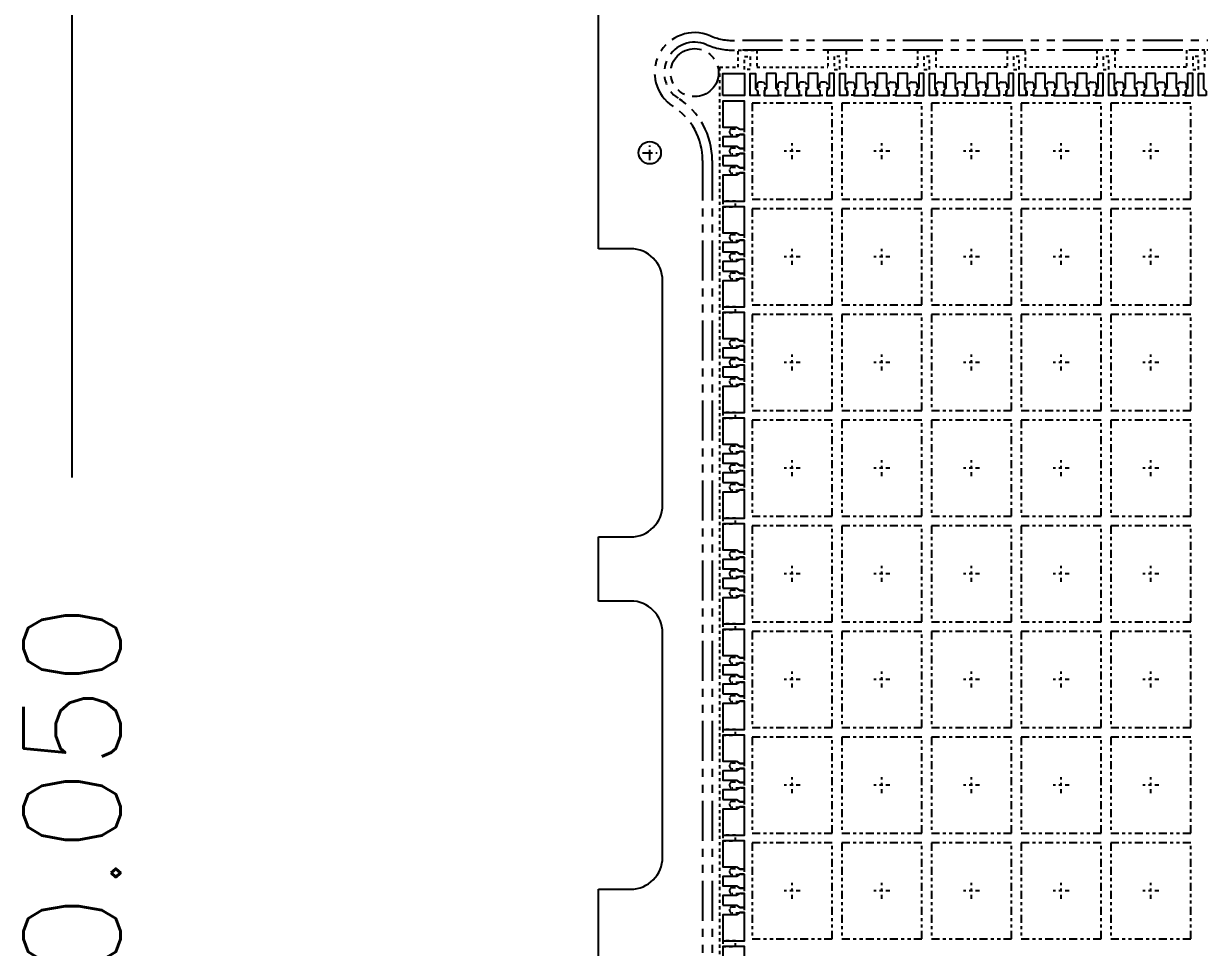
# Model space of a CAD drawing. Extents: x -335 to -11, y -372 to -1.
# Drawn here: x -313 to -276.27, y -103.14 to -74.29 of the extents above; entities that cross this region are included whole.
import ezdxf

# ---------------------------------------------------------------- set-up
doc = ezdxf.new("R2010")
doc.units = 0
doc.header["$MEASUREMENT"] = 0
for name, pattern in [('CENTER', [50.8, 31.75, -6.35, 6.35, -6.35]), ('CENTERX2', [4, 2.5, -0.5, 0.5, -0.5]), ('HIDDEN', [0.375, 0.25, -0.125]), ('PHANTOM', [2.5, 1.25, -0.25, 0.25, -0.25, 0.25, -0.25])]:
    doc.linetypes.add(name, pattern=pattern)
for name, color, linetype in [('1', 7, 'CONTINUOUS'), ('1D', 4, 'CONTINUOUS'), ('2C', 41, 'CONTINUOUS')]:
    doc.layers.add(name, color=color, linetype=linetype)
doc.styles.add('simplex', font='SIMPLEX.SHX')

msp = doc.modelspace()

# ---------------------------------------------------------------- linework, layer by layer
at = {"layer": '1'}
for p, q in [((-295.036, -81.32), (-295.036, -71.32)), ((-294.036, -81.32), (-295.036, -81.32)), ((-293.036, -89.32), (-293.036, -82.32)), ((-295.036, -92.32), (-295.036, -90.32)), ((-295.036, -90.32), (-294.036, -90.32)), ((-294.036, -92.32), (-295.036, -92.32)), ((-293.036, -100.32), (-293.036, -93.32)), ((-295.036, -111.32), (-295.036, -101.32)), ((-295.036, -101.32), (-294.036, -101.32))]:
    msp.add_line(p, q, dxfattribs=at)
at = {"layer": '1', "linetype": 'ByBlock'}
msp.add_lwpolyline([(-291.156, -76.53), (-291.156, -75.85), (-290.476, -75.85), (-290.476, -76.53)], close=True, dxfattribs=at)
at = {"layer": '1'}
for points in [[(-290.061, -76.53), (-290.296, -76.53), (-290.296, -75.85), (-290.136, -75.85), (-290.136, -76.32), (-290.061, -76.395)], [(-289.486, -75.85), (-289.786, -75.85), (-289.786, -76.32), (-289.861, -76.395), (-289.861, -76.53), (-289.411, -76.53), (-289.411, -76.395), (-289.486, -76.32)], [(-288.836, -75.85), (-289.136, -75.85), (-289.136, -76.32), (-289.211, -76.395), (-289.211, -76.53), (-288.761, -76.53), (-288.761, -76.395), (-288.836, -76.32)], [(-288.561, -76.395), (-288.561, -76.53), (-288.111, -76.53), (-288.111, -76.395), (-288.186, -76.32), (-288.186, -75.85), (-288.486, -75.85), (-288.486, -76.32)], [(-287.836, -75.85), (-287.836, -76.32), (-287.911, -76.395), (-287.911, -76.53), (-287.676, -76.53), (-287.676, -75.85)], [(-287.261, -76.53), (-287.496, -76.53), (-287.496, -75.85), (-287.336, -75.85), (-287.336, -76.32), (-287.261, -76.395)], [(-286.686, -75.85), (-286.986, -75.85), (-286.986, -76.32), (-287.061, -76.395), (-287.061, -76.53), (-286.611, -76.53), (-286.611, -76.395), (-286.686, -76.32)], [(-286.036, -75.85), (-286.336, -75.85), (-286.336, -76.32), (-286.411, -76.395), (-286.411, -76.53), (-285.961, -76.53), (-285.961, -76.395), (-286.036, -76.32)], [(-285.761, -76.395), (-285.761, -76.53), (-285.311, -76.53), (-285.311, -76.395), (-285.386, -76.32), (-285.386, -75.85), (-285.686, -75.85), (-285.686, -76.32)], [(-285.036, -75.85), (-285.036, -76.32), (-285.111, -76.395), (-285.111, -76.53), (-284.876, -76.53), (-284.876, -75.85)], [(-284.461, -76.53), (-284.696, -76.53), (-284.696, -75.85), (-284.536, -75.85), (-284.536, -76.32), (-284.461, -76.395)], [(-283.886, -75.85), (-284.186, -75.85), (-284.186, -76.32), (-284.261, -76.395), (-284.261, -76.53), (-283.811, -76.53), (-283.811, -76.395), (-283.886, -76.32)], [(-283.236, -75.85), (-283.536, -75.85), (-283.536, -76.32), (-283.611, -76.395), (-283.611, -76.53), (-283.161, -76.53), (-283.161, -76.395), (-283.236, -76.32)], [(-282.961, -76.395), (-282.961, -76.53), (-282.511, -76.53), (-282.511, -76.395), (-282.586, -76.32), (-282.586, -75.85), (-282.886, -75.85), (-282.886, -76.32)], [(-282.236, -75.85), (-282.236, -76.32), (-282.311, -76.395), (-282.311, -76.53), (-282.076, -76.53), (-282.076, -75.85)], [(-281.661, -76.53), (-281.896, -76.53), (-281.896, -75.85), (-281.736, -75.85), (-281.736, -76.32), (-281.661, -76.395)], [(-281.086, -75.85), (-281.386, -75.85), (-281.386, -76.32), (-281.461, -76.395), (-281.461, -76.53), (-281.011, -76.53), (-281.011, -76.395), (-281.086, -76.32)], [(-280.436, -75.85), (-280.736, -75.85), (-280.736, -76.32), (-280.811, -76.395), (-280.811, -76.53), (-280.361, -76.53), (-280.361, -76.395), (-280.436, -76.32)], [(-280.161, -76.395), (-280.161, -76.53), (-279.711, -76.53), (-279.711, -76.395), (-279.786, -76.32), (-279.786, -75.85), (-280.086, -75.85), (-280.086, -76.32)], [(-279.436, -75.85), (-279.436, -76.32), (-279.511, -76.395), (-279.511, -76.53), (-279.276, -76.53), (-279.276, -75.85)], [(-278.861, -76.53), (-279.096, -76.53), (-279.096, -75.85), (-278.936, -75.85), (-278.936, -76.32), (-278.861, -76.395)], [(-278.286, -75.85), (-278.586, -75.85), (-278.586, -76.32), (-278.661, -76.395), (-278.661, -76.53), (-278.211, -76.53), (-278.211, -76.395), (-278.286, -76.32)], [(-277.636, -75.85), (-277.936, -75.85), (-277.936, -76.32), (-278.011, -76.395), (-278.011, -76.53), (-277.561, -76.53), (-277.561, -76.395), (-277.636, -76.32)], [(-277.361, -76.395), (-277.361, -76.53), (-276.911, -76.53), (-276.911, -76.395), (-276.986, -76.32), (-276.986, -75.85), (-277.286, -75.85), (-277.286, -76.32)], [(-276.636, -75.85), (-276.636, -76.32), (-276.711, -76.395), (-276.711, -76.53), (-276.476, -76.53), (-276.476, -75.85)], [(-276.061, -76.53), (-276.296, -76.53), (-276.296, -75.85), (-276.136, -75.85), (-276.136, -76.32), (-276.061, -76.395)], [(-290.728, -77.52), (-290.611, -77.59), (-290.476, -77.59), (-290.476, -76.71), (-291.156, -76.71), (-291.156, -77.52)], [(-291.156, -78.72), (-290.728, -78.72), (-290.611, -78.79), (-290.476, -78.79), (-290.476, -78.35), (-290.611, -78.35), (-290.728, -78.42), (-291.156, -78.42)], [(-291.156, -79.83), (-290.476, -79.83), (-290.476, -78.95), (-290.611, -78.95), (-290.728, -79.02), (-291.156, -79.02)], [(-290.728, -80.82), (-290.611, -80.89), (-290.476, -80.89), (-290.476, -80.01), (-291.156, -80.01), (-291.156, -80.82)], [(-291.156, -82.02), (-290.728, -82.02), (-290.611, -82.09), (-290.476, -82.09), (-290.476, -81.65), (-290.611, -81.65), (-290.728, -81.72), (-291.156, -81.72)], [(-291.156, -83.13), (-290.476, -83.13), (-290.476, -82.25), (-290.611, -82.25), (-290.728, -82.32), (-291.156, -82.32)], [(-290.728, -84.12), (-290.611, -84.19), (-290.476, -84.19), (-290.476, -83.31), (-291.156, -83.31), (-291.156, -84.12)], [(-291.156, -85.32), (-290.728, -85.32), (-290.611, -85.39), (-290.476, -85.39), (-290.476, -84.95), (-290.611, -84.95), (-290.728, -85.02), (-291.156, -85.02)], [(-291.156, -86.43), (-290.476, -86.43), (-290.476, -85.55), (-290.611, -85.55), (-290.728, -85.62), (-291.156, -85.62)], [(-290.728, -87.42), (-290.611, -87.49), (-290.476, -87.49), (-290.476, -86.61), (-291.156, -86.61), (-291.156, -87.42)], [(-291.156, -88.62), (-290.728, -88.62), (-290.611, -88.69), (-290.476, -88.69), (-290.476, -88.25), (-290.611, -88.25), (-290.728, -88.32), (-291.156, -88.32)], [(-291.156, -89.73), (-290.476, -89.73), (-290.476, -88.85), (-290.611, -88.85), (-290.728, -88.92), (-291.156, -88.92)], [(-290.728, -90.72), (-290.611, -90.79), (-290.476, -90.79), (-290.476, -89.91), (-291.156, -89.91), (-291.156, -90.72)], [(-291.156, -91.92), (-290.728, -91.92), (-290.611, -91.99), (-290.476, -91.99), (-290.476, -91.55), (-290.611, -91.55), (-290.728, -91.62), (-291.156, -91.62)], [(-291.156, -93.03), (-290.476, -93.03), (-290.476, -92.15), (-290.611, -92.15), (-290.728, -92.22), (-291.156, -92.22)], [(-290.728, -94.02), (-290.611, -94.09), (-290.476, -94.09), (-290.476, -93.21), (-291.156, -93.21), (-291.156, -94.02)], [(-291.156, -95.22), (-290.728, -95.22), (-290.611, -95.29), (-290.476, -95.29), (-290.476, -94.85), (-290.611, -94.85), (-290.728, -94.92), (-291.156, -94.92)], [(-291.156, -96.33), (-290.476, -96.33), (-290.476, -95.45), (-290.611, -95.45), (-290.728, -95.52), (-291.156, -95.52)], [(-290.728, -97.32), (-290.611, -97.39), (-290.476, -97.39), (-290.476, -96.51), (-291.156, -96.51), (-291.156, -97.32)], [(-291.156, -98.52), (-290.728, -98.52), (-290.611, -98.59), (-290.476, -98.59), (-290.476, -98.15), (-290.611, -98.15), (-290.728, -98.22), (-291.156, -98.22)], [(-291.156, -99.63), (-290.476, -99.63), (-290.476, -98.75), (-290.611, -98.75), (-290.728, -98.82), (-291.156, -98.82)], [(-290.728, -100.62), (-290.611, -100.69), (-290.476, -100.69), (-290.476, -99.81), (-291.156, -99.81), (-291.156, -100.62)], [(-291.156, -101.82), (-290.728, -101.82), (-290.611, -101.89), (-290.476, -101.89), (-290.476, -101.45), (-290.611, -101.45), (-290.728, -101.52), (-291.156, -101.52)], [(-291.156, -102.93), (-290.476, -102.93), (-290.476, -102.05), (-290.611, -102.05), (-290.728, -102.12), (-291.156, -102.12)], [(-290.728, -103.92), (-290.611, -103.99), (-290.476, -103.99), (-290.476, -103.11), (-291.156, -103.11), (-291.156, -103.92)]]:
    msp.add_lwpolyline(points, close=True, dxfattribs=at)
for points in [[(-290.476, -77.75), (-290.611, -77.75), (-290.728, -77.82), (-291.156, -77.82), (-291.156, -78.12), (-290.728, -78.12), (-290.611, -78.19), (-290.476, -78.19), (-290.476, -77.753)], [(-290.476, -81.05), (-290.611, -81.05), (-290.728, -81.12), (-291.156, -81.12), (-291.156, -81.42), (-290.728, -81.42), (-290.611, -81.49), (-290.476, -81.49), (-290.476, -81.053)], [(-290.476, -84.35), (-290.611, -84.35), (-290.728, -84.42), (-291.156, -84.42), (-291.156, -84.72), (-290.728, -84.72), (-290.611, -84.79), (-290.476, -84.79), (-290.476, -84.353)], [(-290.476, -87.65), (-290.611, -87.65), (-290.728, -87.72), (-291.156, -87.72), (-291.156, -88.02), (-290.728, -88.02), (-290.611, -88.09), (-290.476, -88.09), (-290.476, -87.653)], [(-290.476, -90.95), (-290.611, -90.95), (-290.728, -91.02), (-291.156, -91.02), (-291.156, -91.32), (-290.728, -91.32), (-290.611, -91.39), (-290.476, -91.39), (-290.476, -90.953)], [(-290.476, -94.25), (-290.611, -94.25), (-290.728, -94.32), (-291.156, -94.32), (-291.156, -94.62), (-290.728, -94.62), (-290.611, -94.69), (-290.476, -94.69), (-290.476, -94.253)], [(-290.476, -97.55), (-290.611, -97.55), (-290.728, -97.62), (-291.156, -97.62), (-291.156, -97.92), (-290.728, -97.92), (-290.611, -97.99), (-290.476, -97.99), (-290.476, -97.553)], [(-290.476, -100.85), (-290.611, -100.85), (-290.728, -100.92), (-291.156, -100.92), (-291.156, -101.22), (-290.728, -101.22), (-290.611, -101.29), (-290.476, -101.29), (-290.476, -100.853)]]:
    msp.add_lwpolyline(points, dxfattribs=at)
for centre, start, end in [((-294.036, -82.32), 0, 90), ((-294.036, -89.32), 270, 0), ((-294.036, -93.32), 0, 90), ((-294.036, -100.32), 270, 0)]:
    msp.add_arc(centre, 1, start, end, dxfattribs=at)
at = {"layer": '1D'}
msp.add_line((-311.485, -73.345), (-311.485, -88.467), dxfattribs=at)
at = {"layer": '1D', "linetype": 'HIDDEN', "ltscale": 0.2}
for p, q in [((-291.256, -75.65), (-291.256, -136.99)), ((-291.256, -75.65), (-290.676, -75.65)), ((-290.096, -75.65), (-287.876, -75.65)), ((-285.076, -75.65), (-287.296, -75.65)), ((-282.276, -75.65), (-284.496, -75.65)), ((-279.476, -75.65), (-281.696, -75.65)), ((-276.676, -75.65), (-278.896, -75.65))]:
    msp.add_line(p, q, dxfattribs=at)
at = {"layer": '1D', "linetype": 'CENTER', "ltscale": 0.01}
for p, q in [((-293.436, -78.55), (-293.436, -78.09)), ((-293.666, -78.32), (-293.207, -78.32))]:
    msp.add_line(p, q, dxfattribs=at)
at = {"layer": '1D', "color": 2, "linetype": 'PHANTOM'}
for points in [[(-236.786, -74.82), (-290.786, -74.82, -0.09902), (-291.555, -74.666, 0.916659), (-292.709, -76.873, -0.255924), (-291.786, -78.559), (-291.786, -103.581, -0.255924), (-292.709, -105.267, 0.547723), (-292.709, -107.373, -0.255924), (-291.786, -109.059), (-291.786, -134.081, -0.255924), (-292.709, -135.767, 0.916659), (-291.555, -137.974, -0.09902), (-290.786, -137.82), (-236.786, -137.82, -0.09902), (-236.017, -137.974, 0.916659), (-234.863, -135.767, -0.255924), (-235.786, -134.081), (-235.786, -109.059, -0.255924), (-234.863, -107.373, 0.547723), (-234.863, -105.267, -0.255924), (-235.786, -103.581), (-235.786, -78.559, -0.255924), (-234.863, -76.873, 0.916659), (-236.017, -74.666, -0.09902)], [(-236.786, -75.12), (-290.786, -75.12, -0.09902), (-291.671, -74.943, 0.916659), (-292.548, -76.621, -0.255924), (-291.486, -78.559), (-291.486, -103.581, -0.255924), (-292.548, -105.52, 0.547723), (-292.548, -107.121, -0.255924), (-291.486, -109.059), (-291.486, -134.081, -0.255924), (-292.548, -136.02, 0.916659), (-291.671, -137.697, -0.09902), (-290.786, -137.52), (-236.786, -137.52, -0.09902), (-235.902, -137.697, 0.916659), (-235.025, -136.02, -0.255924), (-236.086, -134.081), (-236.086, -109.059, -0.255924), (-235.025, -107.121, 0.547723), (-235.025, -105.52, -0.255924), (-236.086, -103.581), (-236.086, -78.559, -0.255924), (-235.025, -76.621, 0.916659), (-235.902, -74.943, -0.09902)]]:
    msp.add_lwpolyline(points, format="xyb", close=True, dxfattribs=at)
at = {"layer": '1D', "linetype": 'HIDDEN', "ltscale": 0.2}
for points in [[(-290.676, -75.65), (-290.676, -75.12), (-290.096, -75.12), (-290.096, -75.65)], [(-287.296, -75.65), (-287.296, -75.12), (-287.876, -75.12), (-287.876, -75.65)], [(-284.496, -75.65), (-284.496, -75.12), (-285.076, -75.12), (-285.076, -75.65)], [(-281.696, -75.65), (-281.696, -75.12), (-282.276, -75.12), (-282.276, -75.65)], [(-278.896, -75.65), (-278.896, -75.12), (-279.476, -75.12), (-279.476, -75.65)], [(-276.096, -75.65), (-276.096, -75.12), (-276.676, -75.12), (-276.676, -75.65)]]:
    msp.add_lwpolyline(points, dxfattribs=at)
for points in [[(-290.296, -75.72), (-290.476, -75.72), (-290.476, -75.32), (-290.296, -75.32)], [(-287.676, -75.72), (-287.496, -75.72), (-287.496, -75.32), (-287.676, -75.32)], [(-284.876, -75.72), (-284.696, -75.72), (-284.696, -75.32), (-284.876, -75.32)], [(-282.076, -75.72), (-281.896, -75.72), (-281.896, -75.32), (-282.076, -75.32)], [(-279.276, -75.72), (-279.096, -75.72), (-279.096, -75.32), (-279.276, -75.32)], [(-276.476, -75.72), (-276.296, -75.72), (-276.296, -75.32), (-276.476, -75.32)], [(-290.756, -80.01), (-290.756, -79.83), (-291.156, -79.83), (-291.156, -80.01)], [(-290.756, -83.31), (-290.756, -83.13), (-291.156, -83.13), (-291.156, -83.31)], [(-290.756, -86.61), (-290.756, -86.43), (-291.156, -86.43), (-291.156, -86.61)], [(-290.756, -89.91), (-290.756, -89.73), (-291.156, -89.73), (-291.156, -89.91)], [(-290.756, -93.21), (-290.756, -93.03), (-291.156, -93.03), (-291.156, -93.21)], [(-290.756, -96.51), (-290.756, -96.33), (-291.156, -96.33), (-291.156, -96.51)], [(-290.756, -99.81), (-290.756, -99.63), (-291.156, -99.63), (-291.156, -99.81)], [(-290.756, -103.11), (-290.756, -102.93), (-291.156, -102.93), (-291.156, -103.11)]]:
    msp.add_lwpolyline(points, close=True, dxfattribs=at)
for points in [[(-290.086, -76.195), (-290.086, -76.37), (-290.076, -76.395), (-290.076, -76.395), (-290.076, -76.52), (-289.846, -76.52), (-289.846, -76.395), (-289.846, -76.395), (-289.836, -76.37), (-289.836, -76.195, 0.414214), (-289.911, -76.12), (-290.011, -76.12, 0.414214)], [(-289.436, -76.195), (-289.436, -76.37), (-289.426, -76.395), (-289.426, -76.395), (-289.426, -76.52), (-289.196, -76.52), (-289.196, -76.395), (-289.196, -76.395), (-289.186, -76.37), (-289.186, -76.195, 0.414214), (-289.261, -76.12), (-289.361, -76.12, 0.414214)], [(-288.786, -76.195), (-288.786, -76.37), (-288.776, -76.395), (-288.776, -76.395), (-288.776, -76.52), (-288.546, -76.52), (-288.546, -76.395), (-288.546, -76.395), (-288.536, -76.37), (-288.536, -76.195, 0.414214), (-288.611, -76.12), (-288.711, -76.12, 0.414214)], [(-288.136, -76.195), (-288.136, -76.37), (-288.126, -76.395), (-288.126, -76.395), (-288.126, -76.52), (-287.896, -76.52), (-287.896, -76.395), (-287.896, -76.395), (-287.886, -76.37), (-287.886, -76.195, 0.414214), (-287.961, -76.12), (-288.061, -76.12, 0.414214)], [(-287.036, -76.195), (-287.036, -76.37), (-287.046, -76.395), (-287.046, -76.395), (-287.046, -76.52), (-287.276, -76.52), (-287.276, -76.395), (-287.276, -76.395), (-287.286, -76.37), (-287.286, -76.195, -0.414214), (-287.211, -76.12), (-287.111, -76.12, -0.414214)], [(-286.386, -76.195), (-286.386, -76.37), (-286.396, -76.395), (-286.396, -76.395), (-286.396, -76.52), (-286.626, -76.52), (-286.626, -76.395), (-286.626, -76.395), (-286.636, -76.37), (-286.636, -76.195, -0.414214), (-286.561, -76.12), (-286.461, -76.12, -0.414214)], [(-285.736, -76.195), (-285.736, -76.37), (-285.746, -76.395), (-285.746, -76.395), (-285.746, -76.52), (-285.976, -76.52), (-285.976, -76.395), (-285.976, -76.395), (-285.986, -76.37), (-285.986, -76.195, -0.414214), (-285.911, -76.12), (-285.811, -76.12, -0.414214)], [(-285.086, -76.195), (-285.086, -76.37), (-285.096, -76.395), (-285.096, -76.395), (-285.096, -76.52), (-285.326, -76.52), (-285.326, -76.395), (-285.326, -76.395), (-285.336, -76.37), (-285.336, -76.195, -0.414214), (-285.261, -76.12), (-285.161, -76.12, -0.414214)], [(-284.236, -76.195), (-284.236, -76.37), (-284.246, -76.395), (-284.246, -76.395), (-284.246, -76.52), (-284.476, -76.52), (-284.476, -76.395), (-284.476, -76.395), (-284.486, -76.37), (-284.486, -76.195, -0.414214), (-284.411, -76.12), (-284.311, -76.12, -0.414214)], [(-283.586, -76.195), (-283.586, -76.37), (-283.596, -76.395), (-283.596, -76.395), (-283.596, -76.52), (-283.826, -76.52), (-283.826, -76.395), (-283.826, -76.395), (-283.836, -76.37), (-283.836, -76.195, -0.414214), (-283.761, -76.12), (-283.661, -76.12, -0.414214)], [(-282.936, -76.195), (-282.936, -76.37), (-282.946, -76.395), (-282.946, -76.395), (-282.946, -76.52), (-283.176, -76.52), (-283.176, -76.395), (-283.176, -76.395), (-283.186, -76.37), (-283.186, -76.195, -0.414214), (-283.111, -76.12), (-283.011, -76.12, -0.414214)], [(-282.286, -76.195), (-282.286, -76.37), (-282.296, -76.395), (-282.296, -76.395), (-282.296, -76.52), (-282.526, -76.52), (-282.526, -76.395), (-282.526, -76.395), (-282.536, -76.37), (-282.536, -76.195, -0.414214), (-282.461, -76.12), (-282.361, -76.12, -0.414214)], [(-281.436, -76.195), (-281.436, -76.37), (-281.446, -76.395), (-281.446, -76.395), (-281.446, -76.52), (-281.676, -76.52), (-281.676, -76.395), (-281.676, -76.395), (-281.686, -76.37), (-281.686, -76.195, -0.414214), (-281.611, -76.12), (-281.511, -76.12, -0.414214)], [(-280.786, -76.195), (-280.786, -76.37), (-280.796, -76.395), (-280.796, -76.395), (-280.796, -76.52), (-281.026, -76.52), (-281.026, -76.395), (-281.026, -76.395), (-281.036, -76.37), (-281.036, -76.195, -0.414214), (-280.961, -76.12), (-280.861, -76.12, -0.414214)], [(-280.136, -76.195), (-280.136, -76.37), (-280.146, -76.395), (-280.146, -76.395), (-280.146, -76.52), (-280.376, -76.52), (-280.376, -76.395), (-280.376, -76.395), (-280.386, -76.37), (-280.386, -76.195, -0.414214), (-280.311, -76.12), (-280.211, -76.12, -0.414214)], [(-279.486, -76.195), (-279.486, -76.37), (-279.496, -76.395), (-279.496, -76.395), (-279.496, -76.52), (-279.726, -76.52), (-279.726, -76.395), (-279.726, -76.395), (-279.736, -76.37), (-279.736, -76.195, -0.414214), (-279.661, -76.12), (-279.561, -76.12, -0.414214)], [(-278.636, -76.195), (-278.636, -76.37), (-278.646, -76.395), (-278.646, -76.395), (-278.646, -76.52), (-278.876, -76.52), (-278.876, -76.395), (-278.876, -76.395), (-278.886, -76.37), (-278.886, -76.195, -0.414214), (-278.811, -76.12), (-278.711, -76.12, -0.414214)], [(-277.986, -76.195), (-277.986, -76.37), (-277.996, -76.395), (-277.996, -76.395), (-277.996, -76.52), (-278.226, -76.52), (-278.226, -76.395), (-278.226, -76.395), (-278.236, -76.37), (-278.236, -76.195, -0.414214), (-278.161, -76.12), (-278.061, -76.12, -0.414214)], [(-277.336, -76.195), (-277.336, -76.37), (-277.346, -76.395), (-277.346, -76.395), (-277.346, -76.52), (-277.576, -76.52), (-277.576, -76.395), (-277.576, -76.395), (-277.586, -76.37), (-277.586, -76.195, -0.414214), (-277.511, -76.12), (-277.411, -76.12, -0.414214)], [(-276.686, -76.195), (-276.686, -76.37), (-276.696, -76.395), (-276.696, -76.395), (-276.696, -76.52), (-276.926, -76.52), (-276.926, -76.395), (-276.926, -76.395), (-276.936, -76.37), (-276.936, -76.195, -0.414214), (-276.861, -76.12), (-276.761, -76.12, -0.414214)], [(-290.936, -77.645, -0.414214), (-290.861, -77.57), (-290.644, -77.57), (-290.611, -77.58), (-290.486, -77.58), (-290.486, -77.76), (-290.611, -77.76), (-290.644, -77.77), (-290.861, -77.77, -0.414214), (-290.936, -77.695)], [(-290.936, -78.245, -0.414214), (-290.861, -78.17), (-290.644, -78.17), (-290.611, -78.18), (-290.486, -78.18), (-290.486, -78.36), (-290.611, -78.36), (-290.644, -78.37), (-290.861, -78.37, -0.414214), (-290.936, -78.295)], [(-290.936, -78.845, -0.414214), (-290.861, -78.77), (-290.644, -78.77), (-290.611, -78.78), (-290.486, -78.78), (-290.486, -78.96), (-290.611, -78.96), (-290.644, -78.97), (-290.861, -78.97, -0.414214), (-290.936, -78.895)], [(-290.936, -80.945, -0.414214), (-290.861, -80.87), (-290.644, -80.87), (-290.611, -80.88), (-290.486, -80.88), (-290.486, -81.06), (-290.611, -81.06), (-290.644, -81.07), (-290.861, -81.07, -0.414214), (-290.936, -80.995)], [(-290.936, -81.545, -0.414214), (-290.861, -81.47), (-290.644, -81.47), (-290.611, -81.48), (-290.486, -81.48), (-290.486, -81.66), (-290.611, -81.66), (-290.644, -81.67), (-290.861, -81.67, -0.414214), (-290.936, -81.595)], [(-290.936, -82.145, -0.414214), (-290.861, -82.07), (-290.644, -82.07), (-290.611, -82.08), (-290.486, -82.08), (-290.486, -82.26), (-290.611, -82.26), (-290.644, -82.27), (-290.861, -82.27, -0.414214), (-290.936, -82.195)], [(-290.936, -84.245, -0.414214), (-290.861, -84.17), (-290.644, -84.17), (-290.611, -84.18), (-290.486, -84.18), (-290.486, -84.36), (-290.611, -84.36), (-290.644, -84.37), (-290.861, -84.37, -0.414214), (-290.936, -84.295)], [(-290.936, -84.845, -0.414214), (-290.861, -84.77), (-290.644, -84.77), (-290.611, -84.78), (-290.486, -84.78), (-290.486, -84.96), (-290.611, -84.96), (-290.644, -84.97), (-290.861, -84.97, -0.414214), (-290.936, -84.895)], [(-290.936, -85.445, -0.414214), (-290.861, -85.37), (-290.644, -85.37), (-290.611, -85.38), (-290.486, -85.38), (-290.486, -85.56), (-290.611, -85.56), (-290.644, -85.57), (-290.861, -85.57, -0.414214), (-290.936, -85.495)], [(-290.936, -87.545, -0.414214), (-290.861, -87.47), (-290.644, -87.47), (-290.611, -87.48), (-290.486, -87.48), (-290.486, -87.66), (-290.611, -87.66), (-290.644, -87.67), (-290.861, -87.67, -0.414214), (-290.936, -87.595)], [(-290.936, -88.145, -0.414214), (-290.861, -88.07), (-290.644, -88.07), (-290.611, -88.08), (-290.486, -88.08), (-290.486, -88.26), (-290.611, -88.26), (-290.644, -88.27), (-290.861, -88.27, -0.414214), (-290.936, -88.195)], [(-290.936, -88.745, -0.414214), (-290.861, -88.67), (-290.644, -88.67), (-290.611, -88.68), (-290.486, -88.68), (-290.486, -88.86), (-290.611, -88.86), (-290.644, -88.87), (-290.861, -88.87, -0.414214), (-290.936, -88.795)], [(-290.936, -90.845, -0.414214), (-290.861, -90.77), (-290.644, -90.77), (-290.611, -90.78), (-290.486, -90.78), (-290.486, -90.96), (-290.611, -90.96), (-290.644, -90.97), (-290.861, -90.97, -0.414214), (-290.936, -90.895)], [(-290.936, -91.445, -0.414214), (-290.861, -91.37), (-290.644, -91.37), (-290.611, -91.38), (-290.486, -91.38), (-290.486, -91.56), (-290.611, -91.56), (-290.644, -91.57), (-290.861, -91.57, -0.414214), (-290.936, -91.495)], [(-290.936, -92.045, -0.414214), (-290.861, -91.97), (-290.644, -91.97), (-290.611, -91.98), (-290.486, -91.98), (-290.486, -92.16), (-290.611, -92.16), (-290.644, -92.17), (-290.861, -92.17, -0.414214), (-290.936, -92.095)], [(-290.936, -94.145, -0.414214), (-290.861, -94.07), (-290.644, -94.07), (-290.611, -94.08), (-290.486, -94.08), (-290.486, -94.26), (-290.611, -94.26), (-290.644, -94.27), (-290.861, -94.27, -0.414214), (-290.936, -94.195)], [(-290.936, -94.745, -0.414214), (-290.861, -94.67), (-290.644, -94.67), (-290.611, -94.68), (-290.486, -94.68), (-290.486, -94.86), (-290.611, -94.86), (-290.644, -94.87), (-290.861, -94.87, -0.414214), (-290.936, -94.795)], [(-290.936, -95.345, -0.414214), (-290.861, -95.27), (-290.644, -95.27), (-290.611, -95.28), (-290.486, -95.28), (-290.486, -95.46), (-290.611, -95.46), (-290.644, -95.47), (-290.861, -95.47, -0.414214), (-290.936, -95.395)], [(-290.936, -97.445, -0.414214), (-290.861, -97.37), (-290.644, -97.37), (-290.611, -97.38), (-290.486, -97.38), (-290.486, -97.56), (-290.611, -97.56), (-290.644, -97.57), (-290.861, -97.57, -0.414214), (-290.936, -97.495)], [(-290.936, -98.045, -0.414214), (-290.861, -97.97), (-290.644, -97.97), (-290.611, -97.98), (-290.486, -97.98), (-290.486, -98.16), (-290.611, -98.16), (-290.644, -98.17), (-290.861, -98.17, -0.414214), (-290.936, -98.095)], [(-290.936, -98.645, -0.414214), (-290.861, -98.57), (-290.644, -98.57), (-290.611, -98.58), (-290.486, -98.58), (-290.486, -98.76), (-290.611, -98.76), (-290.644, -98.77), (-290.861, -98.77, -0.414214), (-290.936, -98.695)], [(-290.936, -100.745, -0.414214), (-290.861, -100.67), (-290.644, -100.67), (-290.611, -100.68), (-290.486, -100.68), (-290.486, -100.86), (-290.611, -100.86), (-290.644, -100.87), (-290.861, -100.87, -0.414214), (-290.936, -100.795)], [(-290.936, -101.345, -0.414214), (-290.861, -101.27), (-290.644, -101.27), (-290.611, -101.28), (-290.486, -101.28), (-290.486, -101.46), (-290.611, -101.46), (-290.644, -101.47), (-290.861, -101.47, -0.414214), (-290.936, -101.395)], [(-290.936, -101.945, -0.414214), (-290.861, -101.87), (-290.644, -101.87), (-290.611, -101.88), (-290.486, -101.88), (-290.486, -102.06), (-290.611, -102.06), (-290.644, -102.07), (-290.861, -102.07, -0.414214), (-290.936, -101.995)]]:
    msp.add_lwpolyline(points, format="xyb", close=True, dxfattribs=at)
at = {"layer": '1D', "color": 2, "linetype": 'PHANTOM', "ltscale": 0.2}
for points in [[(-287.736, -76.77), (-290.236, -76.77), (-290.236, -79.77), (-287.736, -79.77)], [(-284.936, -76.77), (-287.436, -76.77), (-287.436, -79.77), (-284.936, -79.77)], [(-282.136, -76.77), (-284.636, -76.77), (-284.636, -79.77), (-282.136, -79.77)], [(-279.336, -76.77), (-281.836, -76.77), (-281.836, -79.77), (-279.336, -79.77)], [(-276.536, -76.77), (-279.036, -76.77), (-279.036, -79.77), (-276.536, -79.77)], [(-287.736, -80.07), (-290.236, -80.07), (-290.236, -83.07), (-287.736, -83.07)], [(-284.936, -80.07), (-287.436, -80.07), (-287.436, -83.07), (-284.936, -83.07)], [(-282.136, -80.07), (-284.636, -80.07), (-284.636, -83.07), (-282.136, -83.07)], [(-279.336, -80.07), (-281.836, -80.07), (-281.836, -83.07), (-279.336, -83.07)], [(-276.536, -80.07), (-279.036, -80.07), (-279.036, -83.07), (-276.536, -83.07)], [(-287.736, -83.37), (-290.236, -83.37), (-290.236, -86.37), (-287.736, -86.37)], [(-284.936, -83.37), (-287.436, -83.37), (-287.436, -86.37), (-284.936, -86.37)], [(-282.136, -83.37), (-284.636, -83.37), (-284.636, -86.37), (-282.136, -86.37)], [(-279.336, -83.37), (-281.836, -83.37), (-281.836, -86.37), (-279.336, -86.37)], [(-276.536, -83.37), (-279.036, -83.37), (-279.036, -86.37), (-276.536, -86.37)], [(-287.736, -86.67), (-290.236, -86.67), (-290.236, -89.67), (-287.736, -89.67)], [(-284.936, -86.67), (-287.436, -86.67), (-287.436, -89.67), (-284.936, -89.67)], [(-282.136, -86.67), (-284.636, -86.67), (-284.636, -89.67), (-282.136, -89.67)], [(-279.336, -86.67), (-281.836, -86.67), (-281.836, -89.67), (-279.336, -89.67)], [(-276.536, -86.67), (-279.036, -86.67), (-279.036, -89.67), (-276.536, -89.67)], [(-287.736, -89.97), (-290.236, -89.97), (-290.236, -92.97), (-287.736, -92.97)], [(-284.936, -89.97), (-287.436, -89.97), (-287.436, -92.97), (-284.936, -92.97)], [(-282.136, -89.97), (-284.636, -89.97), (-284.636, -92.97), (-282.136, -92.97)], [(-279.336, -89.97), (-281.836, -89.97), (-281.836, -92.97), (-279.336, -92.97)], [(-276.536, -89.97), (-279.036, -89.97), (-279.036, -92.97), (-276.536, -92.97)], [(-287.736, -93.27), (-290.236, -93.27), (-290.236, -96.27), (-287.736, -96.27)], [(-284.936, -93.27), (-287.436, -93.27), (-287.436, -96.27), (-284.936, -96.27)], [(-282.136, -93.27), (-284.636, -93.27), (-284.636, -96.27), (-282.136, -96.27)], [(-279.336, -93.27), (-281.836, -93.27), (-281.836, -96.27), (-279.336, -96.27)], [(-276.536, -93.27), (-279.036, -93.27), (-279.036, -96.27), (-276.536, -96.27)], [(-287.736, -96.57), (-290.236, -96.57), (-290.236, -99.57), (-287.736, -99.57)], [(-284.936, -96.57), (-287.436, -96.57), (-287.436, -99.57), (-284.936, -99.57)], [(-282.136, -96.57), (-284.636, -96.57), (-284.636, -99.57), (-282.136, -99.57)], [(-279.336, -96.57), (-281.836, -96.57), (-281.836, -99.57), (-279.336, -99.57)], [(-276.536, -96.57), (-279.036, -96.57), (-279.036, -99.57), (-276.536, -99.57)], [(-287.736, -99.87), (-290.236, -99.87), (-290.236, -102.87), (-287.736, -102.87)], [(-284.936, -99.87), (-287.436, -99.87), (-287.436, -102.87), (-284.936, -102.87)], [(-282.136, -99.87), (-284.636, -99.87), (-284.636, -102.87), (-282.136, -102.87)], [(-279.336, -99.87), (-281.836, -99.87), (-281.836, -102.87), (-279.336, -102.87)], [(-276.536, -99.87), (-279.036, -99.87), (-279.036, -102.87), (-276.536, -102.87)]]:
    msp.add_lwpolyline(points, close=True, dxfattribs=at)
at = {"layer": '1D', "linetype": 'CENTERX2', "ltscale": 0.05}
for points in [[(-288.986, -78.52), (-288.986, -78.02)], [(-286.186, -78.52), (-286.186, -78.02)], [(-283.386, -78.52), (-283.386, -78.02)], [(-280.586, -78.52), (-280.586, -78.02)], [(-277.786, -78.52), (-277.786, -78.02)], [(-288.736, -78.27), (-289.236, -78.27)], [(-285.936, -78.27), (-286.436, -78.27)], [(-283.136, -78.27), (-283.636, -78.27)], [(-280.336, -78.27), (-280.836, -78.27)], [(-277.536, -78.27), (-278.036, -78.27)], [(-288.986, -81.82), (-288.986, -81.32)], [(-286.186, -81.82), (-286.186, -81.32)], [(-283.386, -81.82), (-283.386, -81.32)], [(-280.586, -81.82), (-280.586, -81.32)], [(-277.786, -81.82), (-277.786, -81.32)], [(-288.736, -81.57), (-289.236, -81.57)], [(-285.936, -81.57), (-286.436, -81.57)], [(-283.136, -81.57), (-283.636, -81.57)], [(-280.336, -81.57), (-280.836, -81.57)], [(-277.536, -81.57), (-278.036, -81.57)], [(-288.986, -85.12), (-288.986, -84.62)], [(-286.186, -85.12), (-286.186, -84.62)], [(-283.386, -85.12), (-283.386, -84.62)], [(-280.586, -85.12), (-280.586, -84.62)], [(-277.786, -85.12), (-277.786, -84.62)], [(-288.736, -84.87), (-289.236, -84.87)], [(-285.936, -84.87), (-286.436, -84.87)], [(-283.136, -84.87), (-283.636, -84.87)], [(-280.336, -84.87), (-280.836, -84.87)], [(-277.536, -84.87), (-278.036, -84.87)], [(-288.986, -88.42), (-288.986, -87.92)], [(-286.186, -88.42), (-286.186, -87.92)], [(-283.386, -88.42), (-283.386, -87.92)], [(-280.586, -88.42), (-280.586, -87.92)], [(-277.786, -88.42), (-277.786, -87.92)], [(-288.736, -88.17), (-289.236, -88.17)], [(-285.936, -88.17), (-286.436, -88.17)], [(-283.136, -88.17), (-283.636, -88.17)], [(-280.336, -88.17), (-280.836, -88.17)], [(-277.536, -88.17), (-278.036, -88.17)], [(-288.986, -91.72), (-288.986, -91.22)], [(-286.186, -91.72), (-286.186, -91.22)], [(-283.386, -91.72), (-283.386, -91.22)], [(-280.586, -91.72), (-280.586, -91.22)], [(-277.786, -91.72), (-277.786, -91.22)], [(-288.736, -91.47), (-289.236, -91.47)], [(-285.936, -91.47), (-286.436, -91.47)], [(-283.136, -91.47), (-283.636, -91.47)], [(-280.336, -91.47), (-280.836, -91.47)], [(-277.536, -91.47), (-278.036, -91.47)], [(-288.986, -95.02), (-288.986, -94.52)], [(-286.186, -95.02), (-286.186, -94.52)], [(-283.386, -95.02), (-283.386, -94.52)], [(-280.586, -95.02), (-280.586, -94.52)], [(-277.786, -95.02), (-277.786, -94.52)], [(-288.736, -94.77), (-289.236, -94.77)], [(-285.936, -94.77), (-286.436, -94.77)], [(-283.136, -94.77), (-283.636, -94.77)], [(-280.336, -94.77), (-280.836, -94.77)], [(-277.536, -94.77), (-278.036, -94.77)], [(-288.736, -98.07), (-289.236, -98.07)], [(-288.986, -98.32), (-288.986, -97.82)], [(-285.936, -98.07), (-286.436, -98.07)], [(-286.186, -98.32), (-286.186, -97.82)], [(-283.136, -98.07), (-283.636, -98.07)], [(-283.386, -98.32), (-283.386, -97.82)], [(-280.336, -98.07), (-280.836, -98.07)], [(-280.586, -98.32), (-280.586, -97.82)], [(-277.536, -98.07), (-278.036, -98.07)], [(-277.786, -98.32), (-277.786, -97.82)], [(-288.736, -101.37), (-289.236, -101.37)], [(-288.986, -101.62), (-288.986, -101.12)], [(-285.936, -101.37), (-286.436, -101.37)], [(-286.186, -101.62), (-286.186, -101.12)], [(-283.136, -101.37), (-283.636, -101.37)], [(-283.386, -101.62), (-283.386, -101.12)], [(-280.336, -101.37), (-280.836, -101.37)], [(-280.586, -101.62), (-280.586, -101.12)], [(-277.536, -101.37), (-278.036, -101.37)], [(-277.786, -101.62), (-277.786, -101.12)]]:
    msp.add_lwpolyline(points, dxfattribs=at)
at = {"layer": '1D', "color": 2, "linetype": 'PHANTOM'}
msp.add_circle((-292.036, -75.82), 0.75, dxfattribs=at)
at = {"layer": '2C'}
msp.add_circle((-293.436, -78.32), 0.35, dxfattribs=at)

# ---------------------------------------------------------------- texts
at = {"layer": '1D', "linetype": 'ByBlock', "style": 'simplex'}
msp.add_text('70.000±0.050', height=3.025, rotation=90, dxfattribs=at).set_placement((-309.973, -121.165))

doc.saveas('drawing.dxf')
